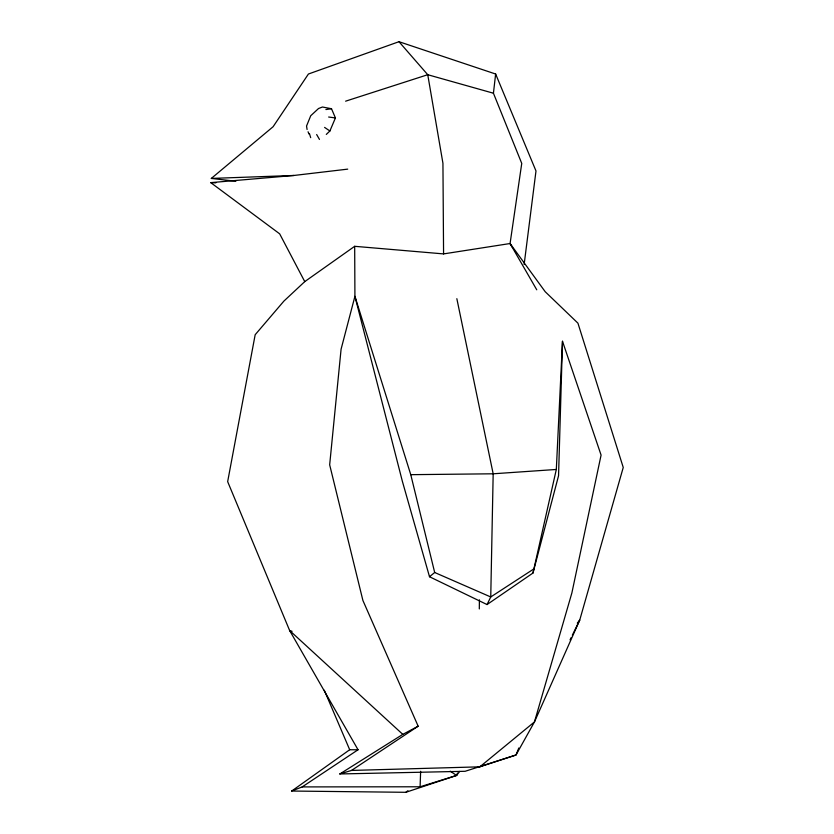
<?xml version="1.0" encoding="UTF-8"?>
<svg xmlns="http://www.w3.org/2000/svg" width="834" height="834" viewBox="0 0 834 834"><rect width="100%" height="100%" fill="white"/><g stroke="black" fill="none" stroke-linecap="round" stroke-linejoin="round"><path stroke-width="1.25" d="M479.31 608.935L479.404 599.834M479.852 766.832L534.458 721.931L571.863 592.984L601.085 455.093L562.491 341.262L558.551 475.734L532.968 573.041L487.046 604.567L429.51 576.742L402.374 481.333L354.919 296.31L354.679 246.311L443.573 253.901L510.074 243.528L545.207 291.723L577.931 323.165L623.248 467.467L579.724 620.11L534.458 721.931L516.006 754.999L479.852 766.832L351.521 770.439L339.824 773.962L465.111 771.294L516.006 754.999L518.8 747.994M459.68 771.429L456.605 775.443L405.845 792.3L291.681 791.039L302.189 786.91L420.096 786.785L420.638 771.314M532.968 573.041L556.32 469.459L562.491 341.262M536.752 289.794L510.074 243.528L521.75 163.412L493.436 93.22L495.636 74.017L398.975 41.7L308.424 74.017L273.104 126.726L211.315 178.424L235.834 181.249M524.138 264.493L535.991 170.97L495.636 74.017M420.096 786.785L456.605 775.443L457.47 773.087M326.303 134.41L329.889 130.99L335.424 117.938L331.505 108.733L322.466 107.013L318.536 108.514L310.738 115.728L306.547 126.017L307.079 129.489M487.046 604.567L490.746 596.967L493.175 473.795L456.844 298.676M570.049 639.855L571.186 637.541M572.322 635.216L579.724 620.11L577.305 623.144M354.679 246.311L304.754 281.621L283.914 301.084L255.173 334.726L227.661 481.645L289.627 630.504L358.047 749.766L302.189 786.91M429.51 576.742L434.691 572.499L490.746 596.967L533.823 568.944M405.845 792.3L407.909 790.715M291.681 791.039L349.696 749.745L358.047 749.766M351.521 770.439L418.157 726.195L362.905 600.47L329.67 464.819L341.085 349.196L354.919 296.31L410.766 474.671L434.691 572.499M339.824 773.962L402.801 734.368L418.157 726.195M345.62 101.175L427.748 74.716L493.436 93.22M325.896 109.546L331.505 108.733M304.754 281.621L279.661 233.833L210.752 182.636L293.985 175.463L347.715 169.135M556.32 469.459L493.175 473.795L410.766 474.671M211.315 178.424L293.985 175.463M210.752 182.636L215.85 182.834M328.638 117.021L335.424 117.938M292.077 631.328L289.627 630.504L402.801 734.368M450.193 771.169L456.605 775.443M324.593 127.404L329.889 130.99M398.975 41.7L427.748 74.716L442.937 163.276L443.573 253.901M510.074 243.528L512.034 246.885M316.649 134.535L319.474 139.424M324.28 690.229L349.696 749.745M308.059 131.782L309.039 134.086M309.435 133.586L310.686 137.662"/></g></svg>
